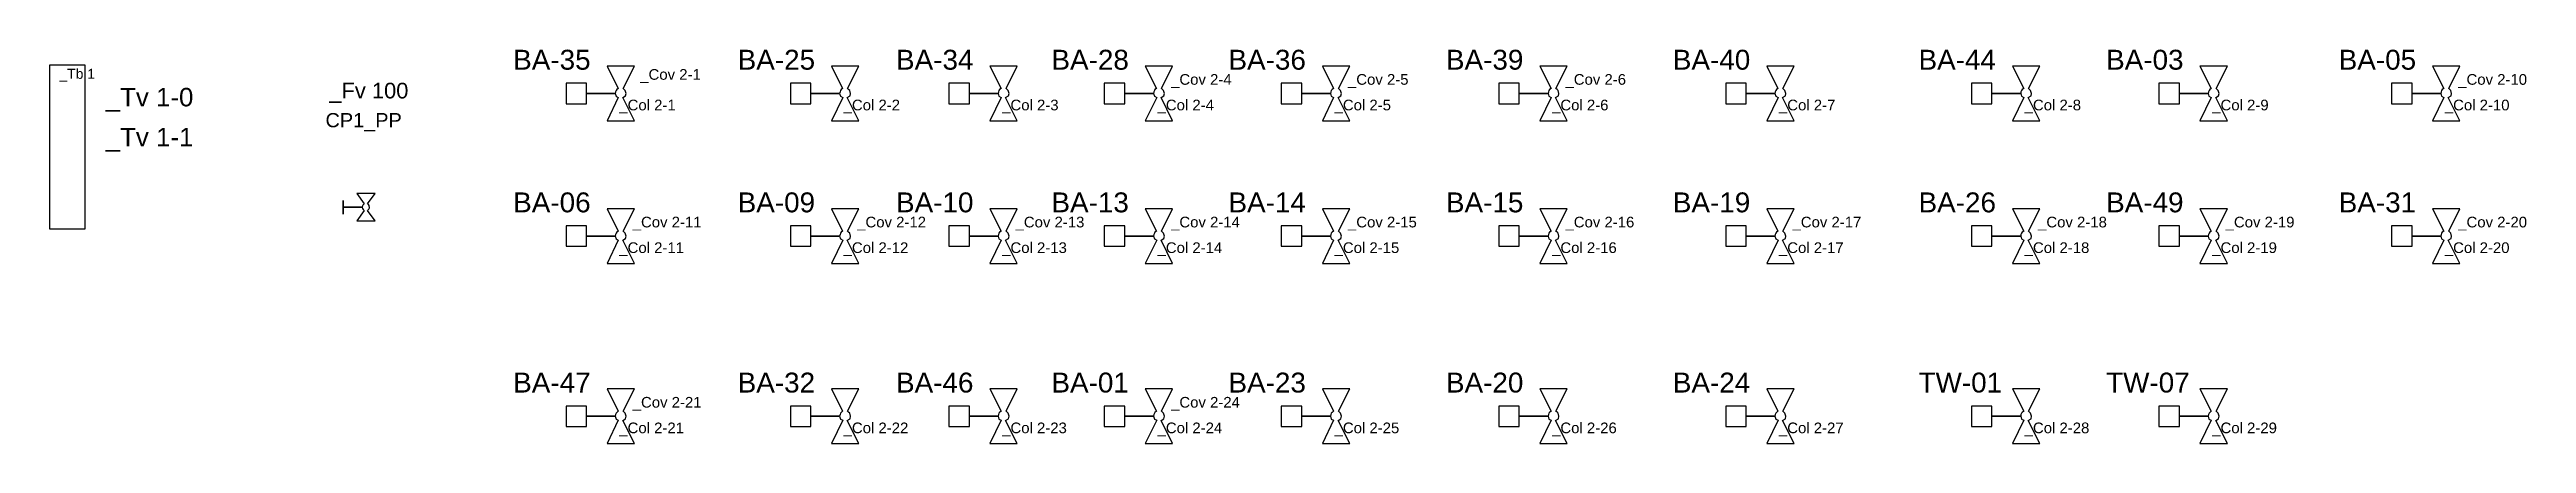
# Model space of a CAD drawing. Header units: millimetres. Extents: x 16172 to 17912, y 39857 to 40134.
import ezdxf
from ezdxf.enums import TextEntityAlignment as Align

# ---------------------------------------------------------------- set-up
doc = ezdxf.new("R2010")
doc.units = ezdxf.units.MM
for name, color, linetype in [('Ballast', 80, 'Continuous'), ('Control valve', 11, 'Continuous'), ('Free values', 211, 'Continuous'), ('graph bar 5', 191, 'Continuous'), ('Objects not controlled', 40, 'Continuous'), ('tank 13', 13, 'Continuous'), ('TEKST', 7, 'Continuous')]:
    doc.layers.add(name, color=color, linetype=linetype)
doc.styles.add('Arial', font='arial.ttf', dxfattribs={"height": 50})

msp = doc.modelspace()

# ---------------------------------------------------------------- linework, layer by layer
at = {"layer": 'Control valve'}
for points in [[(16583.1, 40122.2), (16563.9, 40122.2), (16571.8, 40106.5), (16570.7, 40105.7), (16570.3, 40105.1), (16569.9, 40104.2), (16569.6, 40103), (16549.5, 40103), (16549.5, 40110.2), (16535.1, 40110.2), (16535.1, 40095.8), (16549.5, 40095.8), (16549.5, 40103), (16569.6, 40103), (16570.2, 40101), (16571.8, 40100.2), (16563.9, 40083.8), (16583.1, 40083.8), (16575, 40100.1), (16576.9, 40101.3), (16577.3, 40103), (16576.7, 40105.1), (16575.9, 40105.8), (16575.2, 40106.5)], [(16740.6, 40122.2), (16721.4, 40122.2), (16729.3, 40106.5), (16728.2, 40105.7), (16727.8, 40105.1), (16727.5, 40104.2), (16727.2, 40103), (16707, 40103), (16707, 40110.2), (16692.6, 40110.2), (16692.6, 40095.8), (16707, 40095.8), (16707, 40103), (16727.2, 40103), (16727.8, 40101), (16729.4, 40100.2), (16721.4, 40083.8), (16740.6, 40083.8), (16732.5, 40100.1), (16734.5, 40101.3), (16734.9, 40103), (16734.3, 40105.1), (16733.5, 40105.8), (16732.8, 40106.5)], [(16851.9, 40122.2), (16832.7, 40122.2), (16840.5, 40106.5), (16839.5, 40105.7), (16839, 40105.1), (16838.7, 40104.2), (16838.4, 40103), (16818.3, 40103), (16818.3, 40110.2), (16803.9, 40110.2), (16803.9, 40095.8), (16818.3, 40095.8), (16818.3, 40103), (16838.4, 40103), (16839, 40101), (16840.6, 40100.2), (16832.7, 40083.8), (16851.9, 40083.8), (16843.7, 40100.1), (16845.7, 40101.3), (16846.1, 40103), (16845.5, 40105.1), (16844.7, 40105.8), (16844, 40106.5)], [(16961, 40122.2), (16941.8, 40122.2), (16949.7, 40106.5), (16948.6, 40105.7), (16948.2, 40105.1), (16947.8, 40104.2), (16947.6, 40103), (16927.4, 40103), (16927.4, 40110.2), (16913, 40110.2), (16913, 40095.8), (16927.4, 40095.8), (16927.4, 40103), (16947.6, 40103), (16948.2, 40101), (16949.8, 40100.2), (16941.8, 40083.8), (16961, 40083.8), (16952.9, 40100.1), (16954.9, 40101.3), (16955.3, 40103), (16954.6, 40105.1), (16953.9, 40105.8), (16953.1, 40106.5)], [(17085.3, 40122.2), (17066.1, 40122.2), (17074, 40106.5), (17072.9, 40105.7), (17072.4, 40105.1), (17072.1, 40104.2), (17071.8, 40103), (17051.7, 40103), (17051.7, 40110.2), (17037.3, 40110.2), (17037.3, 40095.8), (17051.7, 40095.8), (17051.7, 40103), (17071.8, 40103), (17072.4, 40101), (17074, 40100.2), (17066.1, 40083.8), (17085.3, 40083.8), (17077.1, 40100.1), (17079.1, 40101.3), (17079.5, 40103), (17078.9, 40105.1), (17078.1, 40105.8), (17077.4, 40106.5)], [(17238, 40122.2), (17218.8, 40122.2), (17226.7, 40106.5), (17225.6, 40105.7), (17225.2, 40105.1), (17224.8, 40104.2), (17224.6, 40103), (17204.4, 40103), (17204.4, 40110.2), (17190, 40110.2), (17190, 40095.8), (17204.4, 40095.8), (17204.4, 40103), (17224.6, 40103), (17225.2, 40101), (17226.8, 40100.2), (17218.8, 40083.8), (17238, 40083.8), (17229.9, 40100.1), (17231.8, 40101.3), (17232.2, 40103), (17231.6, 40105.1), (17230.9, 40105.8), (17230.1, 40106.5)], [(17397.3, 40122.2), (17378.1, 40122.2), (17386, 40106.5), (17384.9, 40105.7), (17384.5, 40105.1), (17384.1, 40104.2), (17383.9, 40103), (17363.7, 40103), (17363.7, 40110.2), (17349.3, 40110.2), (17349.3, 40095.8), (17363.7, 40095.8), (17363.7, 40103), (17383.9, 40103), (17384.5, 40101), (17386.1, 40100.2), (17378.1, 40083.8), (17397.3, 40083.8), (17389.2, 40100.1), (17391.2, 40101.3), (17391.6, 40103), (17390.9, 40105.1), (17390.2, 40105.8), (17389.4, 40106.5)], [(17569.8, 40122.2), (17550.6, 40122.2), (17558.5, 40106.5), (17557.4, 40105.7), (17557, 40105.1), (17556.6, 40104.2), (17556.4, 40103), (17536.2, 40103), (17536.2, 40110.2), (17521.8, 40110.2), (17521.8, 40095.8), (17536.2, 40095.8), (17536.2, 40103), (17556.4, 40103), (17557, 40101), (17558.6, 40100.2), (17550.6, 40083.8), (17569.8, 40083.8), (17561.7, 40100.1), (17563.7, 40101.3), (17564.1, 40103), (17563.4, 40105.1), (17562.7, 40105.8), (17561.9, 40106.5)], [(17701.5, 40122.2), (17682.3, 40122.2), (17690.2, 40106.5), (17689.1, 40105.7), (17688.7, 40105.1), (17688.3, 40104.2), (17688, 40103), (17667.9, 40103), (17667.9, 40110.2), (17653.5, 40110.2), (17653.5, 40095.8), (17667.9, 40095.8), (17667.9, 40103), (17688, 40103), (17688.6, 40101), (17690.2, 40100.2), (17682.3, 40083.8), (17701.5, 40083.8), (17693.4, 40100.1), (17695.3, 40101.3), (17695.7, 40103), (17695.1, 40105.1), (17694.4, 40105.8), (17693.6, 40106.5)], [(17864.8, 40122.2), (17845.6, 40122.2), (17853.4, 40106.5), (17852.4, 40105.7), (17851.9, 40105.1), (17851.6, 40104.2), (17851.3, 40103), (17831.2, 40103), (17831.2, 40110.2), (17816.8, 40110.2), (17816.8, 40095.8), (17831.2, 40095.8), (17831.2, 40103), (17851.3, 40103), (17851.9, 40101), (17853.5, 40100.2), (17845.6, 40083.8), (17864.8, 40083.8), (17856.6, 40100.1), (17858.6, 40101.3), (17859, 40103), (17858.4, 40105.1), (17857.6, 40105.8), (17856.9, 40106.5)], [(16583.1, 40021.9), (16563.9, 40021.9), (16571.8, 40006.2), (16570.7, 40005.4), (16570.3, 40004.8), (16569.9, 40003.9), (16569.6, 40002.7), (16549.5, 40002.7), (16549.5, 40009.9), (16535.1, 40009.9), (16535.1, 39995.5), (16549.5, 39995.5), (16549.5, 40002.7), (16569.6, 40002.7), (16570.2, 40000.7), (16571.8, 39999.9), (16563.9, 39983.5), (16583.1, 39983.5), (16575, 39999.8), (16576.9, 40001), (16577.3, 40002.7), (16576.7, 40004.8), (16575.9, 40005.5), (16575.2, 40006.2)], [(16740.6, 40021.9), (16721.4, 40021.9), (16729.3, 40006.2), (16728.2, 40005.4), (16727.8, 40004.8), (16727.5, 40003.9), (16727.2, 40002.7), (16707, 40002.7), (16707, 40009.9), (16692.6, 40009.9), (16692.6, 39995.5), (16707, 39995.5), (16707, 40002.7), (16727.2, 40002.7), (16727.8, 40000.7), (16729.4, 39999.9), (16721.4, 39983.5), (16740.6, 39983.5), (16732.5, 39999.8), (16734.5, 40001), (16734.9, 40002.7), (16734.3, 40004.8), (16733.5, 40005.5), (16732.8, 40006.2)], [(16851.9, 40021.9), (16832.7, 40021.9), (16840.5, 40006.2), (16839.5, 40005.4), (16839, 40004.8), (16838.7, 40003.9), (16838.4, 40002.7), (16818.3, 40002.7), (16818.3, 40009.9), (16803.9, 40009.9), (16803.9, 39995.5), (16818.3, 39995.5), (16818.3, 40002.7), (16838.4, 40002.7), (16839, 40000.7), (16840.6, 39999.9), (16832.7, 39983.5), (16851.9, 39983.5), (16843.7, 39999.8), (16845.7, 40001), (16846.1, 40002.7), (16845.5, 40004.8), (16844.7, 40005.5), (16844, 40006.2)], [(16961, 40021.9), (16941.8, 40021.9), (16949.7, 40006.2), (16948.6, 40005.4), (16948.2, 40004.8), (16947.8, 40003.9), (16947.6, 40002.7), (16927.4, 40002.7), (16927.4, 40009.9), (16913, 40009.9), (16913, 39995.5), (16927.4, 39995.5), (16927.4, 40002.7), (16947.6, 40002.7), (16948.2, 40000.7), (16949.8, 39999.9), (16941.8, 39983.5), (16961, 39983.5), (16952.9, 39999.8), (16954.9, 40001), (16955.3, 40002.7), (16954.6, 40004.8), (16953.9, 40005.5), (16953.1, 40006.2)], [(17085.3, 40021.9), (17066.1, 40021.9), (17074, 40006.2), (17072.9, 40005.4), (17072.4, 40004.8), (17072.1, 40003.9), (17071.8, 40002.7), (17051.7, 40002.7), (17051.7, 40009.9), (17037.3, 40009.9), (17037.3, 39995.5), (17051.7, 39995.5), (17051.7, 40002.7), (17071.8, 40002.7), (17072.4, 40000.7), (17074, 39999.9), (17066.1, 39983.5), (17085.3, 39983.5), (17077.1, 39999.8), (17079.1, 40001), (17079.5, 40002.7), (17078.9, 40004.8), (17078.1, 40005.5), (17077.4, 40006.2)], [(17238, 40021.9), (17218.8, 40021.9), (17226.7, 40006.2), (17225.6, 40005.4), (17225.2, 40004.8), (17224.8, 40003.9), (17224.6, 40002.7), (17204.4, 40002.7), (17204.4, 40009.9), (17190, 40009.9), (17190, 39995.5), (17204.4, 39995.5), (17204.4, 40002.7), (17224.6, 40002.7), (17225.2, 40000.7), (17226.8, 39999.9), (17218.8, 39983.5), (17238, 39983.5), (17229.9, 39999.8), (17231.8, 40001), (17232.2, 40002.7), (17231.6, 40004.8), (17230.9, 40005.5), (17230.1, 40006.2)], [(17397.3, 40021.9), (17378.1, 40021.9), (17386, 40006.2), (17384.9, 40005.4), (17384.5, 40004.8), (17384.1, 40003.9), (17383.9, 40002.7), (17363.7, 40002.7), (17363.7, 40009.9), (17349.3, 40009.9), (17349.3, 39995.5), (17363.7, 39995.5), (17363.7, 40002.7), (17383.9, 40002.7), (17384.5, 40000.7), (17386.1, 39999.9), (17378.1, 39983.5), (17397.3, 39983.5), (17389.2, 39999.8), (17391.2, 40001), (17391.6, 40002.7), (17390.9, 40004.8), (17390.2, 40005.5), (17389.4, 40006.2)], [(17569.8, 40021.9), (17550.6, 40021.9), (17558.5, 40006.2), (17557.4, 40005.4), (17557, 40004.8), (17556.6, 40003.9), (17556.4, 40002.7), (17536.2, 40002.7), (17536.2, 40009.9), (17521.8, 40009.9), (17521.8, 39995.5), (17536.2, 39995.5), (17536.2, 40002.7), (17556.4, 40002.7), (17557, 40000.7), (17558.6, 39999.9), (17550.6, 39983.5), (17569.8, 39983.5), (17561.7, 39999.8), (17563.7, 40001), (17564.1, 40002.7), (17563.4, 40004.8), (17562.7, 40005.5), (17561.9, 40006.2)], [(17701.5, 40021.9), (17682.3, 40021.9), (17690.2, 40006.2), (17689.1, 40005.4), (17688.7, 40004.8), (17688.3, 40003.9), (17688, 40002.7), (17667.9, 40002.7), (17667.9, 40009.9), (17653.5, 40009.9), (17653.5, 39995.5), (17667.9, 39995.5), (17667.9, 40002.7), (17688, 40002.7), (17688.6, 40000.7), (17690.2, 39999.9), (17682.3, 39983.5), (17701.5, 39983.5), (17693.4, 39999.8), (17695.3, 40001), (17695.7, 40002.7), (17695.1, 40004.8), (17694.4, 40005.5), (17693.6, 40006.2)], [(17864.8, 40021.9), (17845.6, 40021.9), (17853.4, 40006.2), (17852.4, 40005.4), (17851.9, 40004.8), (17851.6, 40003.9), (17851.3, 40002.7), (17831.2, 40002.7), (17831.2, 40009.9), (17816.8, 40009.9), (17816.8, 39995.5), (17831.2, 39995.5), (17831.2, 40002.7), (17851.3, 40002.7), (17851.9, 40000.7), (17853.5, 39999.9), (17845.6, 39983.5), (17864.8, 39983.5), (17856.6, 39999.8), (17858.6, 40001), (17859, 40002.7), (17858.4, 40004.8), (17857.6, 40005.5), (17856.9, 40006.2)], [(16583.1, 39895.2), (16563.9, 39895.2), (16571.8, 39879.5), (16570.7, 39878.7), (16570.3, 39878.1), (16569.9, 39877.2), (16569.6, 39876), (16549.5, 39876), (16549.5, 39883.2), (16535.1, 39883.2), (16535.1, 39868.8), (16549.5, 39868.8), (16549.5, 39876), (16569.6, 39876), (16570.2, 39874), (16571.8, 39873.2), (16563.9, 39856.8), (16583.1, 39856.8), (16575, 39873.1), (16576.9, 39874.3), (16577.3, 39876), (16576.7, 39878.1), (16575.9, 39878.8), (16575.2, 39879.5)], [(16740.6, 39895.2), (16721.4, 39895.2), (16729.3, 39879.5), (16728.2, 39878.7), (16727.8, 39878.1), (16727.5, 39877.2), (16727.2, 39876), (16707, 39876), (16707, 39883.2), (16692.6, 39883.2), (16692.6, 39868.8), (16707, 39868.8), (16707, 39876), (16727.2, 39876), (16727.8, 39874), (16729.4, 39873.2), (16721.4, 39856.8), (16740.6, 39856.8), (16732.5, 39873.1), (16734.5, 39874.3), (16734.9, 39876), (16734.3, 39878.1), (16733.5, 39878.8), (16732.8, 39879.5)], [(16851.9, 39895.2), (16832.7, 39895.2), (16840.5, 39879.5), (16839.5, 39878.7), (16839, 39878.1), (16838.7, 39877.2), (16838.4, 39876), (16818.3, 39876), (16818.3, 39883.2), (16803.9, 39883.2), (16803.9, 39868.8), (16818.3, 39868.8), (16818.3, 39876), (16838.4, 39876), (16839, 39874), (16840.6, 39873.2), (16832.7, 39856.8), (16851.9, 39856.8), (16843.7, 39873.1), (16845.7, 39874.3), (16846.1, 39876), (16845.5, 39878.1), (16844.7, 39878.8), (16844, 39879.5)], [(16961, 39895.2), (16941.8, 39895.2), (16949.7, 39879.5), (16948.6, 39878.7), (16948.2, 39878.1), (16947.8, 39877.2), (16947.6, 39876), (16927.4, 39876), (16927.4, 39883.2), (16913, 39883.2), (16913, 39868.8), (16927.4, 39868.8), (16927.4, 39876), (16947.6, 39876), (16948.2, 39874), (16949.8, 39873.2), (16941.8, 39856.8), (16961, 39856.8), (16952.9, 39873.1), (16954.9, 39874.3), (16955.3, 39876), (16954.6, 39878.1), (16953.9, 39878.8), (16953.1, 39879.5)], [(17085.3, 39895.2), (17066.1, 39895.2), (17074, 39879.5), (17072.9, 39878.7), (17072.4, 39878.1), (17072.1, 39877.2), (17071.8, 39876), (17051.7, 39876), (17051.7, 39883.2), (17037.3, 39883.2), (17037.3, 39868.8), (17051.7, 39868.8), (17051.7, 39876), (17071.8, 39876), (17072.4, 39874), (17074, 39873.2), (17066.1, 39856.8), (17085.3, 39856.8), (17077.1, 39873.1), (17079.1, 39874.3), (17079.5, 39876), (17078.9, 39878.1), (17078.1, 39878.8), (17077.4, 39879.5)], [(17238, 39895.2), (17218.8, 39895.2), (17226.7, 39879.5), (17225.6, 39878.7), (17225.2, 39878.1), (17224.8, 39877.2), (17224.6, 39876), (17204.4, 39876), (17204.4, 39883.2), (17190, 39883.2), (17190, 39868.8), (17204.4, 39868.8), (17204.4, 39876), (17224.6, 39876), (17225.2, 39874), (17226.8, 39873.2), (17218.8, 39856.8), (17238, 39856.8), (17229.9, 39873.1), (17231.8, 39874.3), (17232.2, 39876), (17231.6, 39878.1), (17230.9, 39878.8), (17230.1, 39879.5)], [(17397.3, 39895.2), (17378.1, 39895.2), (17386, 39879.5), (17384.9, 39878.7), (17384.5, 39878.1), (17384.1, 39877.2), (17383.9, 39876), (17363.7, 39876), (17363.7, 39883.2), (17349.3, 39883.2), (17349.3, 39868.8), (17363.7, 39868.8), (17363.7, 39876), (17383.9, 39876), (17384.5, 39874), (17386.1, 39873.2), (17378.1, 39856.8), (17397.3, 39856.8), (17389.2, 39873.1), (17391.2, 39874.3), (17391.6, 39876), (17390.9, 39878.1), (17390.2, 39878.8), (17389.4, 39879.5)], [(17569.8, 39895.2), (17550.6, 39895.2), (17558.5, 39879.5), (17557.4, 39878.7), (17557, 39878.1), (17556.6, 39877.2), (17556.4, 39876), (17536.2, 39876), (17536.2, 39883.2), (17521.8, 39883.2), (17521.8, 39868.8), (17536.2, 39868.8), (17536.2, 39876), (17556.4, 39876), (17557, 39874), (17558.6, 39873.2), (17550.6, 39856.8), (17569.8, 39856.8), (17561.7, 39873.1), (17563.7, 39874.3), (17564.1, 39876), (17563.4, 39878.1), (17562.7, 39878.8), (17561.9, 39879.5)], [(17701.5, 39895.2), (17682.3, 39895.2), (17690.2, 39879.5), (17689.1, 39878.7), (17688.7, 39878.1), (17688.3, 39877.2), (17688, 39876), (17667.9, 39876), (17667.9, 39883.2), (17653.5, 39883.2), (17653.5, 39868.8), (17667.9, 39868.8), (17667.9, 39876), (17688, 39876), (17688.6, 39874), (17690.2, 39873.2), (17682.3, 39856.8), (17701.5, 39856.8), (17693.4, 39873.1), (17695.3, 39874.3), (17695.7, 39876), (17695.1, 39878.1), (17694.4, 39878.8), (17693.6, 39879.5)]]:
    msp.add_lwpolyline(points, close=True, dxfattribs=at)
at = {"layer": 'Objects not controlled'}
msp.add_lwpolyline([(16401, 40032.6), (16388.2, 40032.6), (16393.3, 40025.3), (16392.5, 40024.5), (16392.1, 40023.9), (16392, 40023), (16378.6, 40023), (16378.6, 40027.8), (16378.6, 40018.2), (16378.6, 40023), (16392, 40023), (16392.1, 40022.2), (16392.7, 40021.3), (16393.4, 40020.8), (16388.2, 40013.4), (16401, 40013.4), (16395.7, 40020.8), (16396.6, 40021.6), (16397.1, 40022.6), (16396.9, 40024.1), (16396.3, 40024.9), (16395.7, 40025.3), (16401, 40032.6)], close=True, dxfattribs=at)
at = {"layer": 'tank 13'}
msp.add_lwpolyline([(16172.5, 40007.8), (16197.5, 40007.8), (16197.5, 40122.8), (16172.5, 40122.8)], close=True, dxfattribs=at)

# ---------------------------------------------------------------- texts
at = {"layer": 'Ballast', "linetype": 'Continuous', "style": 'Arial'}
for s, p in [('_Cov 2-1', (16587.2, 40112.6)), ('_Cov 2-4', (16959.9, 40109.1)), ('_Cov 2-5', (17084.1, 40109.1)), ('_Cov 2-6', (17236.8, 40109.1)), ('_Cov 2-10', (17863.6, 40109.1)), ('_Col 2-1', (16572.5, 40091.1)), ('_Col 2-2', (16730, 40091.1)), ('_Col 2-3', (16841.3, 40091.1)), ('_Col 2-4', (16950.4, 40091.1)), ('_Col 2-5', (17074.7, 40091.1)), ('_Col 2-6', (17227.4, 40091.1)), ('_Col 2-7', (17386.7, 40091.1)), ('_Col 2-8', (17559.2, 40091.1)), ('_Col 2-9', (17690.9, 40091.1)), ('_Col 2-10', (17854.2, 40091.1)), ('_Cov 2-11', (16581.9, 40008.8)), ('_Cov 2-12', (16739.5, 40008.8)), ('_Cov 2-13', (16850.7, 40008.8)), ('_Cov 2-14', (16959.9, 40008.8)), ('_Cov 2-15', (17084.1, 40008.8)), ('_Cov 2-16', (17236.8, 40008.8)), ('_Cov 2-17', (17396.2, 40008.8)), ('_Cov 2-18', (17568.6, 40008.8)), ('_Cov 2-19', (17700.3, 40008.8)), ('_Cov 2-20', (17863.6, 40008.8)), ('_Col 2-11', (16572.5, 39990.8)), ('_Col 2-12', (16730, 39990.8)), ('_Col 2-13', (16841.3, 39990.8)), ('_Col 2-14', (16950.4, 39990.8)), ('_Col 2-15', (17074.7, 39990.8)), ('_Col 2-16', (17227.4, 39990.8)), ('_Col 2-17', (17386.7, 39990.8)), ('_Col 2-18', (17559.2, 39990.8)), ('_Col 2-19', (17690.9, 39990.8)), ('_Col 2-20', (17854.2, 39990.8)), ('_Cov 2-21', (16581.9, 39882.1)), ('_Cov 2-24', (16959.9, 39882.1)), ('_Col 2-21', (16572.5, 39864.1)), ('_Col 2-22', (16730, 39864.1)), ('_Col 2-23', (16841.3, 39864.1)), ('_Col 2-24', (16950.4, 39864.1)), ('_Col 2-25', (17074.7, 39864.1)), ('_Col 2-26', (17227.4, 39864.1)), ('_Col 2-27', (17386.7, 39864.1)), ('_Col 2-28', (17559.2, 39864.1)), ('_Col 2-29', (17690.9, 39864.1))]:
    msp.add_text(s, height=7.5, dxfattribs=at).set_placement(p)
at = {"layer": 'Ballast', "linetype": 'Continuous', "char_height": 14, "attachment_point": 1, "style": 'Arial'}
for s, insert, width in [('BA-35', (16498, 40133.7), 44.169), ('BA-25', (16655.6, 40133.7), 44.169), ('BA-34', (16766.8, 40133.7), 44.169), ('BA-28', (16875.9, 40133.7), 44.169), ('BA-36', (17000.2, 40133.7), 44.169), ('BA-39', (17152.9, 40133.7), 44.169), ('BA-40', (17312.2, 40133.7), 44.169), ('BA-44', (17484.7, 40133.7), 44.169), ('BA-03', (17616.4, 40133.7), 44.169), ('BA-05', (17779.7, 40133.7), 44.169), ('BA-06', (16498, 40033.4), 25.193), ('BA-09', (16655.6, 40033.4), 44.169), ('BA-10', (16766.8, 40033.4), 44.169), ('BA-13', (16875.9, 40033.4), 44.169), ('BA-14', (17000.2, 40033.4), 44.169), ('BA-15', (17152.9, 40033.4), 44.169), ('BA-19', (17312.2, 40033.4), 44.169), ('BA-26', (17484.7, 40033.4), 44.169), ('BA-49', (17616.4, 40033.4), 44.169), ('BA-31', (17779.7, 40033.4), 44.169), ('BA-47', (16498, 39906.7), 44.169), ('BA-32', (16655.6, 39906.7), 44.169), ('BA-46', (16766.8, 39906.7), 44.169), ('BA-01', (16875.9, 39906.7), 44.169), ('BA-23', (17000.2, 39906.7), 44.169), ('BA-20', (17152.9, 39906.7), 44.169), ('BA-24', (17312.2, 39906.7), 44.169), ('TW-01', (17484.7, 39906.7), 44.169), ('TW-07', (17616.4, 39906.7), 44.169)]:
    msp.add_mtext(s, dxfattribs=dict(at, insert=insert, width=width))
at = {"layer": 'Free values', "linetype": 'Continuous', "style": 'Arial'}
for s, height, p in [('_Tv 1-0', 13, (16211.9, 40093.9, 0)), ('_Fv 100', 11, (16368.9, 40099.5, 0)), ('_Tv 1-1', 13, (16211.9, 40065.8, 0))]:
    msp.add_text(s, height=height, dxfattribs=at).set_placement(p)
at = {"layer": 'graph bar 5', "linetype": 'Continuous', "style": 'Arial'}
msp.add_text('_Tb 1', height=7, dxfattribs=at).set_placement((16179.4, 40116.8), align=Align.MIDDLE_LEFT)
at = {"layer": 'TEKST', "insert": (16366.2, 40089.2), "char_height": 10, "attachment_point": 1, "style": 'Arial'}
msp.add_mtext_dynamic_manual_height_columns('CP1_PP', width=45.473, gutter_width=250, heights=[0], dxfattribs=at)

doc.saveas('drawing.dxf')
